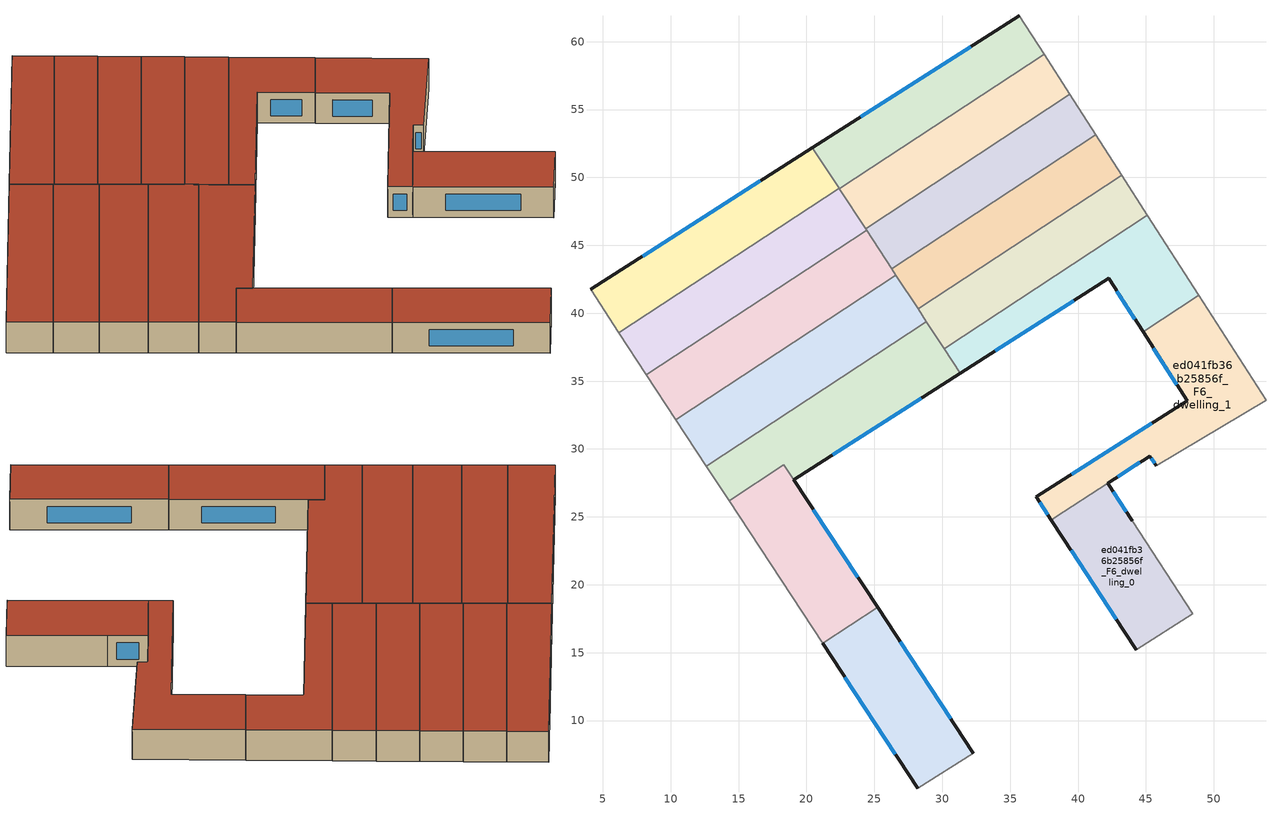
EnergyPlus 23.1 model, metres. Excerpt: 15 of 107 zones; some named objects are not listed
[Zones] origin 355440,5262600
ed041fb36b25856f_F6_dwelling_0
 floor to ed041fb36b25856f_F5_dwelling_0 (EU_floor_Construction): 43.98,24.72 48.46,17.87 44.28,15.23 38.03,24.77 38.32,24.96 42.18,27.49 z18
 wall outside (EU_wall_Construction): 43.98,24.72 42.18,27.49 / 38.03,24.77 44.28,15.23 z18:21
 wall adiabatic (EU_wall_Construction): 44.28,15.23 48.46,17.87 43.98,24.72 z18:21
 wall to ed041fb36b25856f_F6_dwelling_1 (EU_wall_Construction): 42.18,27.49 38.32,24.96 38.03,24.77 z18:21
 window (EU_Window_Construction): 43.55,25.37 42.6,26.84 / 39.5,22.53 42.81,17.47 z18.7:20.3
 roof outside (EU_roof_Construction): 48.46,17.87 43.98,24.72 42.18,27.49 38.32,24.96 38.03,24.77 44.28,15.23 z21
ed041fb36b25856f_F6_dwelling_1
 floor to ed041fb36b25856f_F5_dwelling_1 (EU_floor_Construction): 48.89,41.31 53.84,33.6 45.75,28.77 45.29,29.47 42.18,27.49 38.32,24.96 38.03,24.77 36.92,26.47 48.04,33.55 44.79,38.62 z18
 wall outside (EU_wall_Construction): 44.79,38.62 48.04,33.55 36.92,26.47 38.03,24.77 / 42.18,27.49 45.29,29.47 45.75,28.77 z18:21
 wall adiabatic (EU_wall_Construction): 45.75,28.77 53.84,33.6 48.89,41.31 z18:21
 wall to ed041fb36b25856f_F6_dwelling_2 (EU_wall_Construction): 48.89,41.31 44.79,38.62 z18:21
 window (EU_Window_Construction): 45.43,31.89 39.53,28.13 / 45.55,37.43 47.27,34.74 / 45.4,29.31 45.64,28.94 / 42.91,27.96 44.56,29.01 / 37.18,26.07 37.77,25.17 z18.7:20.3
 roof outside (EU_roof_Construction): 53.84,33.6 48.89,41.31 44.79,38.62 48.04,33.55 36.92,26.47 38.03,24.77 38.32,24.96 42.18,27.49 45.29,29.47 45.75,28.77 z21
ed041fb36b25856f_F6_dwelling_10
 floor to ed041fb36b25856f_F5_dwelling_10 (EU_floor_Construction): 28.84,39.39 31.34,35.59 19.07,27.75 18.34,28.85 14.3,26.2 12.63,28.74 z18
 wall outside (EU_wall_Construction): 19.07,27.75 31.34,35.59 z18:21
 wall adiabatic (EU_wall_Construction): 12.63,28.74 14.3,26.2 z18:21
 wall to ed041fb36b25856f_F6_dwelling_11 (EU_wall_Construction): 28.84,39.39 12.63,28.74 z18:21
 wall to ed041fb36b25856f_F6_dwelling_9 (EU_wall_Construction): 14.3,26.2 18.34,28.85 19.07,27.75 z18:21
 wall to ed041fb36b25856f_F6_dwelling_3 (EU_wall_Construction): 30.16,37.38 28.84,39.39 z18:21
 wall to ed041fb36b25856f_F6_dwelling_2 (EU_wall_Construction): 31.34,35.59 30.16,37.38 z18:21
 window (EU_Window_Construction): 21.95,29.59 28.45,33.75 z18.7:20.3
 roof outside (EU_roof_Construction): 31.34,35.59 28.84,39.39 12.63,28.74 14.3,26.2 18.34,28.85 19.07,27.75 z21
ed041fb36b25856f_F6_dwelling_11
 floor to ed041fb36b25856f_F5_dwelling_11 (EU_floor_Construction): 26.59,42.81 28.84,39.39 12.63,28.74 10.38,32.17 z18
 wall to ed041fb36b25856f_F6_dwelling_12 (EU_wall_Construction): 26.59,42.81 10.38,32.17 z18:21
 wall adiabatic (EU_wall_Construction): 10.38,32.17 12.63,28.74 z18:21
 wall to ed041fb36b25856f_F6_dwelling_4 (EU_wall_Construction): 28.22,40.34 26.59,42.81 z18:21
 wall to ed041fb36b25856f_F6_dwelling_3 (EU_wall_Construction): 28.84,39.39 28.22,40.33 z18:21
 roof outside (EU_roof_Construction): 28.84,39.39 26.59,42.81 10.38,32.17 12.63,28.74 z21
ed041fb36b25856f_F6_dwelling_12
 floor to ed041fb36b25856f_F5_dwelling_12 (EU_floor_Construction): 24.43,46.11 26.59,42.81 10.38,32.17 8.22,35.47 z18
 wall to ed041fb36b25856f_F6_dwelling_13 (EU_wall_Construction): 24.43,46.11 8.22,35.47 z18:21
 wall adiabatic (EU_wall_Construction): 8.22,35.47 10.38,32.17 z18:21
 wall to ed041fb36b25856f_F6_dwelling_5 (EU_wall_Construction): 26.28,43.28 24.43,46.11 z18:21
 wall to ed041fb36b25856f_F6_dwelling_4 (EU_wall_Construction): 26.59,42.81 26.28,43.28 z18:21
 roof outside (EU_roof_Construction): 26.59,42.81 24.43,46.11 8.22,35.47 10.38,32.17 z21
ed041fb36b25856f_F6_dwelling_13
 floor to ed041fb36b25856f_F5_dwelling_13 (EU_floor_Construction): 22.4,49.2 24.43,46.11 8.22,35.47 6.19,38.56 z18
 wall adiabatic (EU_wall_Construction): 6.19,38.56 8.22,35.47 z18:21
 wall to ed041fb36b25856f_F6_dwelling_14 (EU_wall_Construction): 22.4,49.2 6.19,38.56 z18:21
 wall to ed041fb36b25856f_F6_dwelling_6 (EU_wall_Construction): 24.35,46.22 22.42,49.16 z18:21
 wall to ed041fb36b25856f_F6_dwelling_5 (EU_wall_Construction): 24.43,46.11 24.35,46.22 z18:21
 wall to ed041fb36b25856f_F6_dwelling_7 (EU_wall_Construction): 22.42,49.16 22.4,49.2 z18:21
 roof outside (EU_roof_Construction): 24.43,46.11 22.4,49.2 6.19,38.56 8.22,35.47 z21
ed041fb36b25856f_F6_dwelling_14
 floor to ed041fb36b25856f_F5_dwelling_14 (EU_floor_Construction): 20.44,52.19 22.4,49.2 6.19,38.56 4.1,41.75 z18
 wall outside (EU_wall_Construction): 20.44,52.19 4.1,41.75 z18:21
 wall adiabatic (EU_wall_Construction): 4.1,41.75 6.19,38.56 z18:21
 wall to ed041fb36b25856f_F6_dwelling_7 (EU_wall_Construction): 22.4,49.2 20.44,52.19 z18:21
 window (EU_Window_Construction): 16.6,49.74 7.93,44.2 z18.7:20.3
 roof outside (EU_roof_Construction): 22.4,49.2 20.44,52.19 4.1,41.75 6.19,38.56 z21
ed041fb36b25856f_F6_dwelling_2
 floor to ed041fb36b25856f_F5_dwelling_2 (EU_floor_Construction): 45.11,47.2 48.89,41.31 44.79,38.62 42.25,42.56 31.34,35.59 30.16,37.38 z18
 wall outside (EU_wall_Construction): 31.34,35.59 42.25,42.56 44.78,38.62 z18:21
 wall to ed041fb36b25856f_F6_dwelling_3 (EU_wall_Construction): 45.11,47.2 30.16,37.38 z18:21
 wall adiabatic (EU_wall_Construction): 48.89,41.31 45.11,47.2 z18:21
 window (EU_Window_Construction): 42.85,41.63 44.19,39.54 / 33.9,37.22 39.69,40.92 z18.7:20.3
 roof outside (EU_roof_Construction): 44.79,38.62 48.89,41.31 45.11,47.2 30.16,37.38 31.34,35.59 42.25,42.56 z21
ed041fb36b25856f_F6_dwelling_3
 floor to ed041fb36b25856f_F5_dwelling_3 (EU_floor_Construction): 43.2,50.17 45.11,47.2 30.16,37.38 28.22,40.33 z18
 wall to ed041fb36b25856f_F6_dwelling_4 (EU_wall_Construction): 43.2,50.17 28.22,40.33 z18:21
 wall adiabatic (EU_wall_Construction): 45.11,47.2 43.2,50.17 z18:21
 roof outside (EU_roof_Construction): 45.11,47.2 43.2,50.17 28.22,40.33 30.16,37.38 z21
ed041fb36b25856f_F6_dwelling_4
 floor to ed041fb36b25856f_F5_dwelling_4 (EU_floor_Construction): 41.3,53.14 43.2,50.17 28.22,40.33 26.28,43.28 z18
 wall to ed041fb36b25856f_F6_dwelling_5 (EU_wall_Construction): 41.3,53.14 26.28,43.28 z18:21
 wall adiabatic (EU_wall_Construction): 43.2,50.17 41.3,53.14 z18:21
 roof outside (EU_roof_Construction): 43.2,50.17 41.3,53.14 26.28,43.28 28.22,40.33 z21
ed041fb36b25856f_F6_dwelling_5
 floor to ed041fb36b25856f_F5_dwelling_5 (EU_floor_Construction): 39.4,56.11 41.3,53.14 26.28,43.28 24.35,46.22 z18
 wall to ed041fb36b25856f_F6_dwelling_6 (EU_wall_Construction): 39.4,56.11 24.35,46.22 z18:21
 wall adiabatic (EU_wall_Construction): 41.3,53.14 39.4,56.11 z18:21
 roof outside (EU_roof_Construction): 41.3,53.14 39.4,56.11 24.35,46.22 26.28,43.28 z21
ed041fb36b25856f_F6_dwelling_6
 floor to ed041fb36b25856f_F5_dwelling_6 (EU_floor_Construction): 37.5,59.06 39.4,56.11 24.35,46.22 22.42,49.16 z18
 wall adiabatic (EU_wall_Construction): 39.4,56.11 37.5,59.06 z18:21
 wall to ed041fb36b25856f_F6_dwelling_7 (EU_wall_Construction): 37.5,59.06 22.42,49.16 z18:21
 roof outside (EU_roof_Construction): 39.4,56.11 37.5,59.06 22.42,49.16 24.35,46.22 z21
ed041fb36b25856f_F6_dwelling_7
 floor to ed041fb36b25856f_F5_dwelling_7 (EU_floor_Construction): 35.67,61.91 37.5,59.06 22.42,49.16 20.44,52.19 z18
 wall outside (EU_wall_Construction): 35.67,61.91 20.44,52.19 z18:21
 wall adiabatic (EU_wall_Construction): 37.5,59.06 35.67,61.91 z18:21
 window (EU_Window_Construction): 32.09,59.63 24.01,54.47 z18.7:20.3
 roof outside (EU_roof_Construction): 37.5,59.06 35.67,61.91 20.44,52.19 22.42,49.16 z21
ed041fb36b25856f_F6_dwelling_8
 floor to ed041fb36b25856f_F5_dwelling_8 (EU_floor_Construction): 25.24,18.34 32.27,7.61 28.18,5.01 21.19,15.68 z18
 wall outside (EU_wall_Construction): 21.19,15.68 28.18,5.01 / 32.27,7.61 25.24,18.34 z18:21
 wall adiabatic (EU_wall_Construction): 28.18,5.01 32.27,7.61 z18:21
 wall to ed041fb36b25856f_F6_dwelling_9 (EU_wall_Construction): 25.24,18.34 21.19,15.68 z18:21
 window (EU_Window_Construction): 22.83,13.18 26.54,7.52 / 30.62,10.13 26.89,15.82 z18.7:20.3
 roof outside (EU_roof_Construction): 32.27,7.61 25.24,18.34 21.19,15.68 28.18,5.01 z21
ed041fb36b25856f_F6_dwelling_9
 floor to ed041fb36b25856f_F5_dwelling_9 (EU_floor_Construction): 18.34,28.85 25.24,18.34 21.19,15.68 14.3,26.2 z18
 wall outside (EU_wall_Construction): 25.24,18.34 19.06,27.75 z18:21
 wall adiabatic (EU_wall_Construction): 14.3,26.2 21.19,15.68 z18:21
 window (EU_Window_Construction): 23.79,20.55 20.51,25.54 z18.7:20.3
 roof outside (EU_roof_Construction): 25.24,18.34 18.34,28.85 14.3,26.2 21.19,15.68 z21
[Building]
EU S2 Campaign: North Axis=0; Terrain=City; Solar Distribution=FullExterior
[Site:Location]
Budapest.Ferenc.Liszt.Intl.AP: Latitude=47.437; Longitude=19.256; Time Zone=1; Elevation=185
[SizingPeriod:WeatherFileDays]
AnnualSizingPeriod: Begin Month=1; Begin Day of Month=1; End Month=12; End Day of Month=31; Day of Week for Start Day=Monday; Use Weather File Daylight Saving Period=No; Use Weather File Rain and Snow Indicators=No
[MATERIAL]
EU_InternalMass_Material: Roughness=MediumRough; Thickness=0.1; Conductivity=1; Density=1800; Specific Heat=900; Thermal Absorptance=0.9; Solar Absorptance=0.7; Visible Absorptance=0.7
[MATERIAL:NOMASS] Roughness=MediumRough; Thermal Absorptance=0.9; Solar Absorptance=0.7; Visible Absorptance=0.7
Name | Thermal Resistance
EU_wall_NoMass | 0.832559
EU_roof_NoMass | 1.39638
EU_floor_NoMass | 0.872794
[WINDOWMATERIAL:SIMPLEGLAZINGSYSTEM]
EU_Window_SimpleGlazing: UFactor=2.79869; Solar Heat Gain Coefficient=0.75; Visible Transmittance=0.75
[CONSTRUCTION]
EU_wall_Construction: EU_wall_NoMass
EU_roof_Construction: EU_roof_NoMass
EU_floor_Construction: EU_floor_NoMass
EU_Window_Construction: EU_Window_SimpleGlazing
EU_InternalMass_Construction: EU_InternalMass_Material
[ZONE] Type=1; Multiplier=1; Ceiling Height=autocalculate; Floor Area=autocalculate; Part of Total Floor Area=Yes
Name | Volume
ed041fb36b25856f_F6_dwelling_0 | 169.849
ed041fb36b25856f_F6_dwelling_1 | 223.693
ed041fb36b25856f_F6_dwelling_10 | 238.703
ed041fb36b25856f_F6_dwelling_11 | 238.243
ed041fb36b25856f_F6_dwelling_12 | 229.541
ed041fb36b25856f_F6_dwelling_13 | 214.958
ed041fb36b25856f_F6_dwelling_14 | 215.056
ed041fb36b25856f_F6_dwelling_2 | 189.865
ed041fb36b25856f_F6_dwelling_3 | 189.85
ed041fb36b25856f_F6_dwelling_4; ed041fb36b25856f_F6_dwelling_6 | 189.864
ed041fb36b25856f_F6_dwelling_5 | 189.816
ed041fb36b25856f_F6_dwelling_7 | 189.853
ed041fb36b25856f_F6_dwelling_8 | 185.942
ed041fb36b25856f_F6_dwelling_9 | 182.534
[INTERNALMASS] Construction=EU_InternalMass_Construction
Name | Zone or ZoneList | Surface Area
ed041fb36b25856f_F6_dwelling_0_EU_InternalMass | ed041fb36b25856f_F6_dwelling_0 | 56.6216
ed041fb36b25856f_F6_dwelling_1_EU_InternalMass | ed041fb36b25856f_F6_dwelling_1 | 74.5721
ed041fb36b25856f_F6_dwelling_2_EU_InternalMass | ed041fb36b25856f_F6_dwelling_2 | 63.2904
ed041fb36b25856f_F6_dwelling_3_EU_InternalMass | ed041fb36b25856f_F6_dwelling_3 | 63.2835
ed041fb36b25856f_F6_dwelling_4_EU_InternalMass | ed041fb36b25856f_F6_dwelling_4 | 63.2879
ed041fb36b25856f_F6_dwelling_5_EU_InternalMass | ed041fb36b25856f_F6_dwelling_5 | 63.2818
ed041fb36b25856f_F6_dwelling_6_EU_InternalMass | ed041fb36b25856f_F6_dwelling_6 | 63.2816
ed041fb36b25856f_F6_dwelling_7_EU_InternalMass | ed041fb36b25856f_F6_dwelling_7 | 63.2845
ed041fb36b25856f_F6_dwelling_8_EU_InternalMass | ed041fb36b25856f_F6_dwelling_8 | 61.9825
ed041fb36b25856f_F6_dwelling_9_EU_InternalMass | ed041fb36b25856f_F6_dwelling_9 | 60.8571
ed041fb36b25856f_F6_dwelling_10_EU_InternalMass | ed041fb36b25856f_F6_dwelling_10 | 79.5615
ed041fb36b25856f_F6_dwelling_11_EU_InternalMass | ed041fb36b25856f_F6_dwelling_11 | 79.4268
ed041fb36b25856f_F6_dwelling_12_EU_InternalMass | ed041fb36b25856f_F6_dwelling_12 | 76.5158
ed041fb36b25856f_F6_dwelling_13_EU_InternalMass | ed041fb36b25856f_F6_dwelling_13 | 71.6529
ed041fb36b25856f_F6_dwelling_14_EU_InternalMass | ed041fb36b25856f_F6_dwelling_14 | 71.6746
[OTHEREQUIPMENT] Fuel Type=Electricity; Design Level Calculation Method=Watts/Area; Power per Zone Floor Area=1; Fraction Latent=0; Fraction Radiant=0; Fraction Lost=0; Carbon Dioxide Generation Rate=0; EndUse Subcategory=EU_Step8_InternalGains
Name | Zone or ZoneList or Space or SpaceList | Schedule
EU_Step8_InternalGain_ed041fb36b25856f_F6_dwelling_0_f000 | ed041fb36b25856f_F6_dwelling_0 | EU_Step8_GainSchedule_ed041fb36b25856f_F6_dwelling_0_f000
EU_Step8_InternalGain_ed041fb36b25856f_F6_dwelling_1_f000 | ed041fb36b25856f_F6_dwelling_1 | EU_Step8_GainSchedule_ed041fb36b25856f_F6_dwelling_1_f000
EU_Step8_InternalGain_ed041fb36b25856f_F6_dwelling_2_f000 | ed041fb36b25856f_F6_dwelling_2 | EU_Step8_GainSchedule_ed041fb36b25856f_F6_dwelling_2_f000
EU_Step8_InternalGain_ed041fb36b25856f_F6_dwelling_3_f000 | ed041fb36b25856f_F6_dwelling_3 | EU_Step8_GainSchedule_ed041fb36b25856f_F6_dwelling_3_f000
EU_Step8_InternalGain_ed041fb36b25856f_F6_dwelling_4_f000 | ed041fb36b25856f_F6_dwelling_4 | EU_Step8_GainSchedule_ed041fb36b25856f_F6_dwelling_4_f000
EU_Step8_InternalGain_ed041fb36b25856f_F6_dwelling_5_f000 | ed041fb36b25856f_F6_dwelling_5 | EU_Step8_GainSchedule_ed041fb36b25856f_F6_dwelling_5_f000
EU_Step8_InternalGain_ed041fb36b25856f_F6_dwelling_6_f000 | ed041fb36b25856f_F6_dwelling_6 | EU_Step8_GainSchedule_ed041fb36b25856f_F6_dwelling_6_f000
EU_Step8_InternalGain_ed041fb36b25856f_F6_dwelling_7_f000 | ed041fb36b25856f_F6_dwelling_7 | EU_Step8_GainSchedule_ed041fb36b25856f_F6_dwelling_7_f000
EU_Step8_InternalGain_ed041fb36b25856f_F6_dwelling_8_f000 | ed041fb36b25856f_F6_dwelling_8 | EU_Step8_GainSchedule_ed041fb36b25856f_F6_dwelling_8_f000
EU_Step8_InternalGain_ed041fb36b25856f_F6_dwelling_9_f000 | ed041fb36b25856f_F6_dwelling_9 | EU_Step8_GainSchedule_ed041fb36b25856f_F6_dwelling_9_f000
EU_Step8_InternalGain_ed041fb36b25856f_F6_dwelling_10_f000 | ed041fb36b25856f_F6_dwelling_10 | EU_Step8_GainSchedule_ed041fb36b25856f_F6_dwelling_10_f000
EU_Step8_InternalGain_ed041fb36b25856f_F6_dwelling_11_f000 | ed041fb36b25856f_F6_dwelling_11 | EU_Step8_GainSchedule_ed041fb36b25856f_F6_dwelling_11_f000
EU_Step8_InternalGain_ed041fb36b25856f_F6_dwelling_12_f000 | ed041fb36b25856f_F6_dwelling_12 | EU_Step8_GainSchedule_ed041fb36b25856f_F6_dwelling_12_f000
EU_Step8_InternalGain_ed041fb36b25856f_F6_dwelling_13_f000 | ed041fb36b25856f_F6_dwelling_13 | EU_Step8_GainSchedule_ed041fb36b25856f_F6_dwelling_13_f000
EU_Step8_InternalGain_ed041fb36b25856f_F6_dwelling_14_f000 | ed041fb36b25856f_F6_dwelling_14 | EU_Step8_GainSchedule_ed041fb36b25856f_F6_dwelling_14_f000
[ZONEVENTILATION:DESIGNFLOWRATE] Schedule=EU_AlwaysOn; Design Flow Rate Calculation Method=AirChanges/Hour; Air Changes per Hour=0.475469; Ventilation Type=Natural; Fan Pressure Rise=0; Fan Total Efficiency=1; Constant Term Coefficient=1; Temperature Term Coefficient=0; Velocity Term Coefficient=0; Velocity Squared Term Coefficient=0; Minimum Indoor Temperature=-100; Maximum Indoor Temperature=100; Delta Temperature=-100; Minimum Outdoor Temperature=-100; Maximum Outdoor Temperature=100; Maximum Wind Speed=40
Name | Zone or ZoneList or Space or SpaceList
EU_ConstantAir_ed041fb36b25856f_F6_dwelling_0 | ed041fb36b25856f_F6_dwelling_0
EU_ConstantAir_ed041fb36b25856f_F6_dwelling_1 | ed041fb36b25856f_F6_dwelling_1
EU_ConstantAir_ed041fb36b25856f_F6_dwelling_2 | ed041fb36b25856f_F6_dwelling_2
EU_ConstantAir_ed041fb36b25856f_F6_dwelling_3 | ed041fb36b25856f_F6_dwelling_3
EU_ConstantAir_ed041fb36b25856f_F6_dwelling_4 | ed041fb36b25856f_F6_dwelling_4
EU_ConstantAir_ed041fb36b25856f_F6_dwelling_5 | ed041fb36b25856f_F6_dwelling_5
EU_ConstantAir_ed041fb36b25856f_F6_dwelling_6 | ed041fb36b25856f_F6_dwelling_6
EU_ConstantAir_ed041fb36b25856f_F6_dwelling_7 | ed041fb36b25856f_F6_dwelling_7
EU_ConstantAir_ed041fb36b25856f_F6_dwelling_8 | ed041fb36b25856f_F6_dwelling_8
EU_ConstantAir_ed041fb36b25856f_F6_dwelling_9 | ed041fb36b25856f_F6_dwelling_9
EU_ConstantAir_ed041fb36b25856f_F6_dwelling_10 | ed041fb36b25856f_F6_dwelling_10
EU_ConstantAir_ed041fb36b25856f_F6_dwelling_11 | ed041fb36b25856f_F6_dwelling_11
EU_ConstantAir_ed041fb36b25856f_F6_dwelling_12 | ed041fb36b25856f_F6_dwelling_12
EU_ConstantAir_ed041fb36b25856f_F6_dwelling_13 | ed041fb36b25856f_F6_dwelling_13
EU_ConstantAir_ed041fb36b25856f_F6_dwelling_14 | ed041fb36b25856f_F6_dwelling_14
[HVACTEMPLATE:ZONE:IDEALLOADSAIRSYSTEM] System Availability Schedule=EU_AlwaysOn; Maximum Heating Supply Air Temperature=50; Minimum Cooling Supply Air Temperature=13; Maximum Heating Supply Air Humidity Ratio=0.0156; Minimum Cooling Supply Air Humidity Ratio=0.0077; Heating Limit=NoLimit; Cooling Limit=NoLimit; Heating Availability Schedule=EU_AlwaysOn; Cooling Availability Schedule=EU_CoolingOff; Dehumidification Control Type=ConstantSensibleHeatRatio; Cooling Sensible Heat Ratio=0.7; Dehumidification Setpoint=60; Humidification Control Type=None; Humidification Setpoint=30; Outdoor Air Method=None; Outdoor Air Flow Rate per Person=0.00944; Outdoor Air Flow Rate per Zone Floor Area=0; Outdoor Air Flow Rate per Zone=0; Demand Controlled Ventilation Type=None; Outdoor Air Economizer Type=NoEconomizer; Heat Recovery Type=None; Sensible Heat Recovery Effectiveness=0.7; Latent Heat Recovery Effectiveness=0.65
Name | Template Thermostat
ed041fb36b25856f_F6_dwelling_0 | EU_HeatOnly_ed041fb36b25856f_F6_dwelling_0
ed041fb36b25856f_F6_dwelling_1 | EU_HeatOnly_ed041fb36b25856f_F6_dwelling_1
ed041fb36b25856f_F6_dwelling_2 | EU_HeatOnly_ed041fb36b25856f_F6_dwelling_2
ed041fb36b25856f_F6_dwelling_3 | EU_HeatOnly_ed041fb36b25856f_F6_dwelling_3
ed041fb36b25856f_F6_dwelling_4 | EU_HeatOnly_ed041fb36b25856f_F6_dwelling_4
ed041fb36b25856f_F6_dwelling_5 | EU_HeatOnly_ed041fb36b25856f_F6_dwelling_5
ed041fb36b25856f_F6_dwelling_6 | EU_HeatOnly_ed041fb36b25856f_F6_dwelling_6
ed041fb36b25856f_F6_dwelling_7 | EU_HeatOnly_ed041fb36b25856f_F6_dwelling_7
ed041fb36b25856f_F6_dwelling_8 | EU_HeatOnly_ed041fb36b25856f_F6_dwelling_8
ed041fb36b25856f_F6_dwelling_9 | EU_HeatOnly_ed041fb36b25856f_F6_dwelling_9
ed041fb36b25856f_F6_dwelling_10 | EU_HeatOnly_ed041fb36b25856f_F6_dwelling_10
ed041fb36b25856f_F6_dwelling_11 | EU_HeatOnly_ed041fb36b25856f_F6_dwelling_11
ed041fb36b25856f_F6_dwelling_12 | EU_HeatOnly_ed041fb36b25856f_F6_dwelling_12
ed041fb36b25856f_F6_dwelling_13 | EU_HeatOnly_ed041fb36b25856f_F6_dwelling_13
ed041fb36b25856f_F6_dwelling_14 | EU_HeatOnly_ed041fb36b25856f_F6_dwelling_14
[SIZING:ZONE] Zone Cooling Design Supply Air Temperature Input Method=SupplyAirTemperature; Zone Cooling Design Supply Air Temperature=13; Zone Heating Design Supply Air Temperature Input Method=SupplyAirTemperature; Zone Heating Design Supply Air Temperature=50; Zone Cooling Design Supply Air Humidity Ratio=0.008; Zone Heating Design Supply Air Humidity Ratio=0.008; Cooling Design Air Flow Method=DesignDay; Cooling Design Air Flow Rate=0; Cooling Minimum Air Flow per Zone Floor Area=0.000762; Cooling Minimum Air Flow=0; Cooling Minimum Air Flow Fraction=0.2; Heating Design Air Flow Method=DesignDay; Heating Design Air Flow Rate=0; Heating Maximum Air Flow per Zone Floor Area=0.002032; Heating Maximum Air Flow=0.141576; Heating Maximum Air Flow Fraction=0.3; Account for Dedicated Outdoor Air System=No; Dedicated Outdoor Air System Control Strategy=NeutralSupplyAir; Dedicated Outdoor Air Low Setpoint Temperature for Design=autosize; Dedicated Outdoor Air High Setpoint Temperature for Design=autosize; Zone Load Sizing Method=Sensible Load Only No Latent Load; Zone Latent Cooling Design Supply Air Humidity Ratio Input Method=HumidityRatioDifference; Zone Cooling Design Supply Air Humidity Ratio Difference=0.005; Zone Latent Heating Design Supply Air Humidity Ratio Input Method=HumidityRatioDifference; Zone Humidification Design Supply Air Humidity Ratio Difference=0.005
ed041fb36b25856f_F6_dwelling_0; ed041fb36b25856f_F6_dwelling_1; ed041fb36b25856f_F6_dwelling_2; ed041fb36b25856f_F6_dwelling_3; ed041fb36b25856f_F6_dwelling_4; ed041fb36b25856f_F6_dwelling_5; ed041fb36b25856f_F6_dwelling_6; ed041fb36b25856f_F6_dwelling_7; ed041fb36b25856f_F6_dwelling_8; ed041fb36b25856f_F6_dwelling_9; ed041fb36b25856f_F6_dwelling_10; ed041fb36b25856f_F6_dwelling_11; ed041fb36b25856f_F6_dwelling_12; ed041fb36b25856f_F6_dwelling_13; ed041fb36b25856f_F6_dwelling_14
[SCHEDULE:CONSTANT]
Name | Hourly Value
EU_AlwaysOn | 1
EU_CoolingOff | 0
[SCHEDULE:FILE] Column Number=1; Rows to Skip at Top=0; Number of Hours of Data=8760; Column Separator=Comma; Interpolate to Timestep=No; Minutes per Item=60; Adjust Schedule for Daylight Savings=Yes
Name | File
EU_Step8_GainSchedule_ed041fb36b25856f_F6_dwelling_0_f000 | ../../schedules/ed041fb36b25856f/ed041fb36b25856f_F6_dwelling_0_f000_gain.csv
EU_Step8_GainSchedule_ed041fb36b25856f_F6_dwelling_1_f000 | ../../schedules/ed041fb36b25856f/ed041fb36b25856f_F6_dwelling_1_f000_gain.csv
EU_Step8_GainSchedule_ed041fb36b25856f_F6_dwelling_2_f000 | ../../schedules/ed041fb36b25856f/ed041fb36b25856f_F6_dwelling_2_f000_gain.csv
EU_Step8_GainSchedule_ed041fb36b25856f_F6_dwelling_3_f000 | ../../schedules/ed041fb36b25856f/ed041fb36b25856f_F6_dwelling_3_f000_gain.csv
EU_Step8_GainSchedule_ed041fb36b25856f_F6_dwelling_4_f000 | ../../schedules/ed041fb36b25856f/ed041fb36b25856f_F6_dwelling_4_f000_gain.csv
EU_Step8_GainSchedule_ed041fb36b25856f_F6_dwelling_5_f000 | ../../schedules/ed041fb36b25856f/ed041fb36b25856f_F6_dwelling_5_f000_gain.csv
EU_Step8_GainSchedule_ed041fb36b25856f_F6_dwelling_6_f000 | ../../schedules/ed041fb36b25856f/ed041fb36b25856f_F6_dwelling_6_f000_gain.csv
EU_Step8_GainSchedule_ed041fb36b25856f_F6_dwelling_7_f000 | ../../schedules/ed041fb36b25856f/ed041fb36b25856f_F6_dwelling_7_f000_gain.csv
EU_Step8_GainSchedule_ed041fb36b25856f_F6_dwelling_8_f000 | ../../schedules/ed041fb36b25856f/ed041fb36b25856f_F6_dwelling_8_f000_gain.csv
EU_Step8_GainSchedule_ed041fb36b25856f_F6_dwelling_9_f000 | ../../schedules/ed041fb36b25856f/ed041fb36b25856f_F6_dwelling_9_f000_gain.csv
EU_Step8_GainSchedule_ed041fb36b25856f_F6_dwelling_10_f000 | ../../schedules/ed041fb36b25856f/ed041fb36b25856f_F6_dwelling_10_f000_gain.csv
EU_Step8_GainSchedule_ed041fb36b25856f_F6_dwelling_11_f000 | ../../schedules/ed041fb36b25856f/ed041fb36b25856f_F6_dwelling_11_f000_gain.csv
EU_Step8_GainSchedule_ed041fb36b25856f_F6_dwelling_12_f000 | ../../schedules/ed041fb36b25856f/ed041fb36b25856f_F6_dwelling_12_f000_gain.csv
EU_Step8_GainSchedule_ed041fb36b25856f_F6_dwelling_13_f000 | ../../schedules/ed041fb36b25856f/ed041fb36b25856f_F6_dwelling_13_f000_gain.csv
EU_Step8_GainSchedule_ed041fb36b25856f_F6_dwelling_14_f000 | ../../schedules/ed041fb36b25856f/ed041fb36b25856f_F6_dwelling_14_f000_gain.csv
